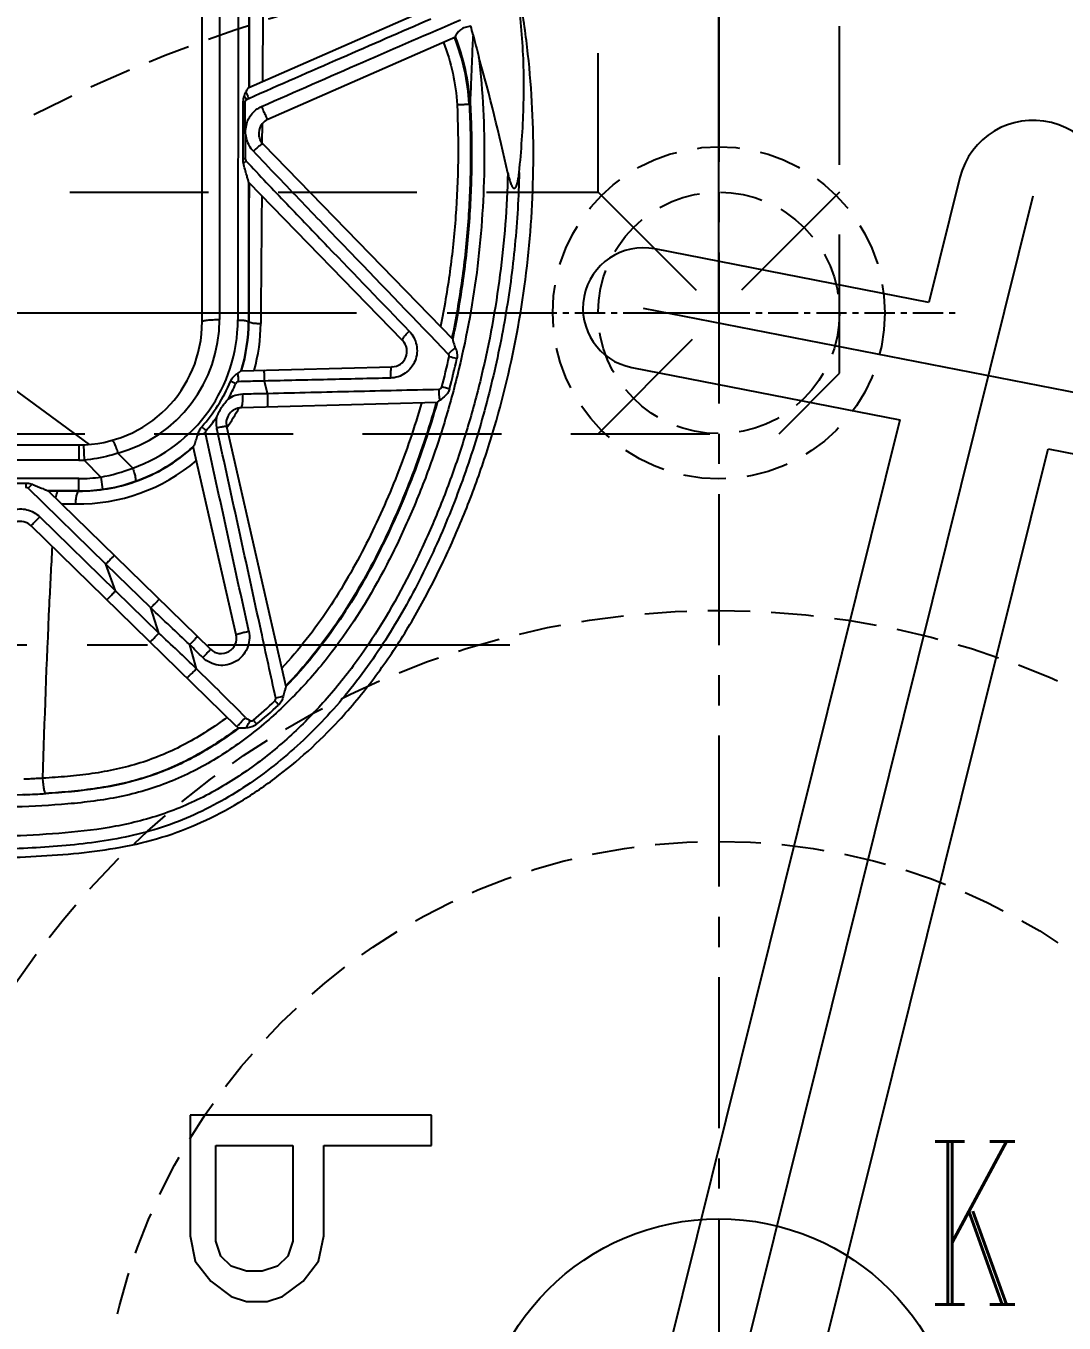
# Model space of a CAD drawing. Header units: millimetres. Extents: x 29875 to 31218, y -21313 to -20364.
# Drawn here: x 30951.6 to 30985.99, y -20612.69 to -20569.74 of the extents above; entities that cross this region are included whole.
import ezdxf

# ---------------------------------------------------------------- set-up
doc = ezdxf.new("R2010")
doc.units = ezdxf.units.MM
doc.header["$LTSCALE"] = 8
doc.linetypes.add('CENTER', pattern=[2, 1.25, -0.25, 0.25, -0.25])
doc.linetypes.add('HIDDEN', pattern=[0.375, 0.25, -0.125])
for name, color, linetype in [('Cav-cor', 30, 'Continuous'), ('CL', 1, 'Continuous'), ('WT', 4, 'Continuous')]:
    doc.layers.add(name, color=color, linetype=linetype)
doc.styles.add('ROMANC', font='RomanC.ttf', dxfattribs={"width": 0.8, "height": 7})

msp = doc.modelspace()

# ---------------------------------------------------------------- linework, layer by layer
at = {"color": 8, "linetype": 'CENTER', "ltscale": 0.1}
msp.add_line((30966.584, -20579.239), (30982.521, -20579.239), dxfattribs=at)
at = {"color": 8, "linetype": 'HIDDEN', "ltscale": 0.7}
for centre, radius in [((30974.553, -20617.239), 50), ((30974.553, -20579.239), 5.5), ((30974.553, -20579.239), 4), ((30974.553, -20617.239), 28.15), ((30974.553, -20617.239), 20.5)]:
    msp.add_circle(centre, radius, dxfattribs=at)
msp.add_circle((30974.553, -20617.239), 8)
at = {"layer": 'Cav-cor', "color": 241}
for p, q in [((30958.016, -20562.722), (30958.016, -20579.461)), ((30958.639, -20563.419), (30958.62, -20579.474)), ((30958.992, -20563.718), (30958.983, -20571.772)), ((30957.439, -20579.529), (30957.439, -20565.281)), ((30958.983, -20571.772), (30965.284, -20569.013)), ((30965.83, -20570.11), (30959.619, -20572.83)), ((30958.794, -20574.135), (30958.801, -20572.275)), ((30966.316, -20572.295), (30966.317, -20572.315)), ((30959.43, -20573.622), (30959.436, -20572.966)), ((30939.738, -20573.39), (30953.695, -20583.595)), ((30959.458, -20573.653), (30965.738, -20580.106)), ((30982.541, -20574.758), (30981.513, -20578.892)), ((30958.979, -20574.906), (30958.974, -20579.529)), ((30958.98, -20574.914), (30958.979, -20574.906)), ((30964.081, -20580.158), (30958.98, -20574.917)), ((30974.553, -20617.239), (30984.967, -20575.361)), ((30981.513, -20578.892), (30972.436, -20577.12)), ((30972.053, -20579.083), (30993.852, -20583.339)), ((30958.986, -20579.529), (30958.974, -20579.529)), ((30965.743, -20580.085), (30965.737, -20580.111)), ((30958.731, -20581.155), (30963.728, -20581.024)), ((30971.669, -20581.046), (30980.546, -20582.779)), ((30959.609, -20581.903), (30959.499, -20581.496)), ((30965.222, -20582.209), (30958.733, -20582.379)), ((30980.546, -20582.779), (30972.014, -20617.086)), ((30957.928, -20583.073), (30957.923, -20583.054)), ((30957.935, -20583.108), (30957.928, -20583.073)), ((30958.249, -20583.003), (30960.214, -20591.609)), ((30928.434, -20583.609), (30953.359, -20583.609)), ((30953.359, -20583.609), (30953.359, -20584.119)), ((30953.508, -20583.606), (30953.526, -20584.116)), ((30957.152, -20583.66), (30957.141, -20583.67)), ((30958.568, -20589.896), (30957.146, -20583.667)), ((30957.147, -20583.665), (30957.152, -20583.66)), ((30977.091, -20617.391), (30985.46, -20583.738)), ((30985.46, -20583.738), (30993.469, -20585.302)), ((30953.359, -20584.119), (30928.434, -20584.119)), ((30953.526, -20584.116), (30954.085, -20584.674)), ((30954.649, -20583.885), (30955.141, -20584.376)), ((30954.085, -20584.674), (30954.142, -20585.078)), ((30953.359, -20584.725), (30928.16, -20584.725)), ((30950.473, -20584.874), (30951.603, -20584.874)), ((30951.602, -20584.874), (30951.602, -20585.019)), ((30951.804, -20584.914), (30951.673, -20585.048)), ((30954.249, -20587.559), (30951.673, -20585.048)), ((30953.359, -20585.139), (30953.359, -20584.725)), ((30957.714, -20590.375), (30952.343, -20585.133)), ((30953.359, -20585.133), (30952.343, -20585.133)), ((30952.346, -20585.136), (30952.687, -20585.137)), ((30952.687, -20585.137), (30953.359, -20585.139)), ((30952.778, -20585.558), (30953.245, -20585.565)), ((30958.593, -20592.943), (30951.773, -20586.287)), ((30952.059, -20585.993), (30954.573, -20588.444)), ((30954.573, -20588.444), (30954.249, -20587.559)), ((30955.735, -20589.009), (30954.249, -20587.559)), ((30954.573, -20588.444), (30956.007, -20589.843)), ((30956.007, -20589.843), (30955.735, -20589.008)), ((30957.252, -20591.022), (30957.028, -20590.226)), ((30958.637, -20592.983), (30958.627, -20592.99)), ((30957.041, -20605.807), (30957.041, -20609.807)), ((30965.04, -20605.807), (30957.041, -20605.807)), ((30965.04, -20606.807), (30965.04, -20605.807)), ((30957.892, -20609.974), (30957.892, -20606.807)), ((30957.892, -20606.807), (30960.445, -20606.807)), ((30960.445, -20606.807), (30960.445, -20609.974)), ((30961.466, -20609.807), (30961.466, -20606.807)), ((30961.466, -20606.807), (30965.04, -20606.807)), ((30957.041, -20609.807), (30957.211, -20610.641)), ((30958.062, -20610.474), (30957.892, -20609.974)), ((30960.445, -20609.974), (30960.275, -20610.474)), ((30961.296, -20610.641), (30961.466, -20609.807)), ((30957.211, -20610.641), (30957.722, -20611.307)), ((30958.402, -20610.807), (30958.062, -20610.474)), ((30958.913, -20610.974), (30958.402, -20610.807)), ((30959.934, -20610.807), (30959.424, -20610.974)), ((30960.275, -20610.474), (30959.934, -20610.807)), ((30960.785, -20611.307), (30961.296, -20610.641)), ((30957.722, -20611.307), (30958.402, -20611.807)), ((30959.424, -20610.974), (30958.913, -20610.974)), ((30960.105, -20611.807), (30960.785, -20611.307)), ((30958.402, -20611.807), (30958.913, -20611.974)), ((30958.913, -20611.974), (30959.594, -20611.974)), ((30959.594, -20611.974), (30960.105, -20611.807))]:
    msp.add_line(p, q, dxfattribs=at)
for centre, radius, start, end in [((28332.046, -20550.696), 2627.484, 359.54484, 359.710818), ((30966.516, -20569.415), 0.375, 238.9539, 241.2883), ((30960.208, -20571.581), 6.398, 14.0505, 16.6843), ((30959.181, -20572.731), 7.115, 3.3444, 21.5049), ((30959.188, -20572.723), 7.14, 3.4306, 21.4727), ((30898.459, -20589.773), 70.749, 12.37633, 15.58057), ((30981.146, -20560.274), 25.23, 207.8354, 208.1712), ((30959.414, -20573.119), 1.064, 113.8579, 118.6142), ((30958.878, -20575.171), 2.897, 90.4986, 91.5176), ((30959.823, -20573.297), 0.51, 113.65, 224.22), ((30984.967, -20575.361), 2.5, 346.0345, 166.0345), ((30958.874, -20577.042), 2.908, 90.223, 91.5723), ((30961.001, -20576.409), 3.05, 133.7553, 135.9417), ((32945.311, -20593.989), 1985.983, 179.462666, 179.584541), ((30972.053, -20579.083), 2, 78.9523, 258.9523), ((30953.359, -20579.529), 4.08, 270, 0), ((30953.426, -20579.461), 4.59, 285.4559, 359.9999), ((30953.419, -20579.468), 5.201, 289.3329, 359.9323), ((30953.365, -20579.522), 5.609, 343.0818, 359.937), ((30953.362, -20579.521), 5.624, 343.1143, 359.9214), ((30953.397, -20579.545), 5.983, 344.5044, 359.5892), ((30963.715, -20580.514), 0.51, 271.5, 44.22), ((30936.406, -20574.178), 29.931, 345.4611, 347.4239), ((30965.518, -20580.673), 0.103, 347.4972, 44.002), ((30961.665, -20598.446), 18.186, 76.6064, 77.444), ((30936.324, -20574.002), 30.315, 345.1747, 347.1292), ((30953.35, -20579.377), 5.462, 318.2586, 337.0069), ((30953.361, -20579.378), 5.638, 331.3518, 337.0057), ((30957.637, -20583.573), 2.192, 65.3657, 70.2526), ((30960.747, -20599.568), 18.467, 74.6669, 75.4758), ((30958.747, -20582.889), 0.51, 91.5, 192.86), ((30953.351, -20579.528), 6.032, 324.4259, 331.7226), ((30953.264, -20579.323), 5.749, 318.4799, 323.9728), ((30958.832, -20582.855), 0.93, 170.6803, 192.3742), ((30959.219, -20590.918), 7.873, 102.2697, 104.1765), ((28681.009, -21086.019), 2331.399, 12.289459, 12.454374), ((30953.365, -20579.523), 5.609, 289.3386, 312.3224), ((30953.372, -20579.528), 5.612, 289.282, 312.2934), ((30953.335, -20579.507), 6.058, 269.1497, 310.2703), ((30953.359, -20579.529), 4.59, 270, 272.0923), ((30953.359, -20579.529), 5.197, 270, 278.0339), ((30953.037, -20578.943), 5.827, 280.3631, 291.1678), ((30953.374, -20579.533), 5.606, 269.8457, 289.2836), ((30953.359, -20579.529), 5.605, 270, 278.0339), ((30953.352, -20579.488), 5.646, 278.0382, 289.3401), ((30951.416, -20586.652), 0.51, 45.7, 168.75), ((30487.14, -21088.093), 684.592, 46.656119, 46.804733), ((30722.994, -20837.112), 339.76, 46.41122, 46.7003), ((30958.07, -20590.01), 0.51, 225.7, 12.86), ((30685.555, -20866.636), 387.018, 45.07078, 45.41015), ((30949.972, -20581.832), 14.238, 310.0569, 313.9068), ((30950.404, -20582.006), 13.998, 309.1498, 313.1151), ((30942.802, -20608.161), 23.426, 42.8657, 43.3167), ((30959.297, -20592.216), 0.592, 225.0942, 242.6803), ((30942.642, -20606.268), 21.338, 38.9247, 39.3817), ((30959.306, -20592.213), 1.02, 225.7, 229.8145), ((30949.887, -20558.123), 37.108, 272.5732, 273.6636)]:
    msp.add_arc(centre, radius, start, end, dxfattribs=at)
for points, knots in [([(30958.998, -20563.958), (30958.998, -20564.61), (30958.997, -20567.213), (30958.996, -20569.816), (30958.995, -20571.767)], [0, 0, 0, 0, 0.250317, 1, 1, 1, 1]), ([(30961.963, -20592.741), (30962.376, -20592.296), (30963.151, -20591.362), (30964.169, -20589.857), (30965.054, -20588.276), (30965.829, -20586.639), (30966.503, -20584.957), (30967.267, -20582.664), (30967.969, -20579.715), (30968.412, -20576.106), (30968.44, -20573.075), (30968.25, -20570.666), (30967.997, -20568.876), (30967.642, -20567.105), (30967.355, -20565.936), (30967.203, -20565.353)], [0, 0, 0, 0, 0.062821, 0.12531, 0.187747, 0.250193, 0.312637, 0.375114, 0.500209, 0.625519, 0.750688, 0.813133, 0.875434, 0.937679, 1, 1, 1, 1]), ([(30967.941, -20574.587), (30968.013, -20573.871), (30968.113, -20572.438), (30968.092, -20570.643), (30967.965, -20569.215), (30967.764, -20567.787), (30967.541, -20566.724), (30967.371, -20566.019)], [0, 0, 0, 0, 0.250289, 0.498654, 0.623052, 0.748093, 1, 1, 1, 1]), ([(30965.017, -20569.512), (30964.024, -20569.938), (30962.012, -20570.814), (30960.002, -20571.696), (30958.984, -20572.146)], [0, 0, 0, 0, 0.492522, 1, 1, 1, 1]), ([(30959.41, -20572.405), (30960.527, -20571.912), (30962.719, -20570.951), (30964.914, -20569.998), (30965.993, -20569.538)], [0, 0, 0, 0, 0.510014, 1, 1, 1, 1]), ([(30965.822, -20570.08), (30965.823, -20570.084), (30965.825, -20570.091), (30965.829, -20570.101), (30965.829, -20570.106), (30965.831, -20570.11), (30965.83, -20570.11)], [0, 0, 0, 0, 0.424789, 0.742597, 0.932919, 1, 1, 1, 1]), ([(30966.336, -20569.744), (30966.273, -20569.753), (30966.179, -20569.771), (30966.065, -20569.82), (30965.992, -20569.867), (30965.93, -20569.922), (30965.88, -20569.978), (30965.843, -20570.029), (30965.821, -20570.068), (30965.824, -20570.085)], [0, 0, 0, 0, 0.296647, 0.437543, 0.571866, 0.698698, 0.816108, 0.919591, 1, 1, 1, 1]), ([(30966.414, -20570.028), (30966.406, -20570.114), (30966.397, -20570.288), (30966.382, -20570.636), (30966.366, -20571.069), (30966.345, -20571.586), (30966.33, -20571.929), (30966.322, -20572.099)], [0, 0, 0, 0, 0.126, 0.251919, 0.503327, 0.753639, 1, 1, 1, 1]), ([(30965.433, -20570.284), (30965.562, -20570.613), (30965.769, -20571.293), (30965.862, -20571.997), (30965.881, -20572.351)], [0, 0, 0, 0, 0.499634, 1, 1, 1, 1]), ([(30966.608, -20570.77), (30966.672, -20571.344), (30966.766, -20572.495), (30966.8, -20574.227), (30966.736, -20575.958), (30966.523, -20578.258), (30966.111, -20580.535), (30965.51, -20582.765), (30964.962, -20584.409), (30964.316, -20586.017), (30963.326, -20588.102), (30962.112, -20590.081), (30960.61, -20591.838), (30959.336, -20593.017), (30957.928, -20594.03), (30956.637, -20594.689), (30955.546, -20595.068), (30954.705, -20595.274), (30953.851, -20595.414), (30952.705, -20595.537), (30951.268, -20595.605), (30949.544, -20595.664), (30947.826, -20595.754), (30946.112, -20595.85), (30944.402, -20595.925), (30942.695, -20595.953), (30940.991, -20595.903), (30939.296, -20595.764), (30937.613, -20595.541), (30935.388, -20595.139), (30932.649, -20594.435), (30930.52, -20593.674), (30929.473, -20593.25)], [0, 0, 0, 0, 0.031464, 0.062928, 0.094391, 0.125854, 0.188756, 0.220222, 0.251687, 0.283153, 0.314617, 0.377481, 0.408939, 0.440392, 0.471837, 0.50326, 0.518978, 0.534693, 0.550404, 0.56611, 0.597496, 0.628835, 0.660105, 0.691294, 0.722397, 0.753415, 0.78436, 0.815246, 0.846086, 0.876891, 0.938435, 1, 1, 1, 1]), ([(30958.891, -20571.925), (30958.902, -20571.905), (30958.917, -20571.877), (30958.938, -20571.841), (30958.951, -20571.818), (30958.963, -20571.8), (30958.972, -20571.785), (30958.979, -20571.778), (30958.982, -20571.773), (30958.983, -20571.772)], [0, 0, 0, 0, 0.374493, 0.542862, 0.694028, 0.821245, 0.917427, 0.977878, 1, 1, 1, 1]), ([(30958.801, -20572.275), (30958.802, -20572.256), (30958.804, -20572.182), (30958.817, -20572.107), (30958.835, -20572.055)], [0, 0, 0, 0, 0.255505, 1, 1, 1, 1]), ([(30958.835, -20572.055), (30958.839, -20572.043), (30958.856, -20571.999), (30958.876, -20571.956), (30958.891, -20571.925)], [0, 0, 0, 0, 0.260066, 1, 1, 1, 1]), ([(30958.905, -20572.185), (30958.889, -20572.194), (30958.862, -20572.22), (30958.853, -20572.257), (30958.853, -20572.274)], [0, 0, 0, 0, 0.501134, 1, 1, 1, 1]), ([(30958.891, -20571.925), (30958.898, -20571.941), (30958.928, -20572.015), (30958.959, -20572.088), (30958.984, -20572.146)], [0, 0, 0, 0, 0.210614, 1, 1, 1, 1]), ([(30966.322, -20572.099), (30966.321, -20572.134), (30966.318, -20572.2), (30966.315, -20572.265), (30966.316, -20572.295)], [0, 0, 0, 0, 0.540563, 1, 1, 1, 1]), ([(30959.136, -20573.884), (30959.037, -20573.779), (30958.886, -20573.518), (30958.863, -20573.143), (30958.946, -20572.862), (30959.059, -20572.67), (30959.215, -20572.511), (30959.342, -20572.434), (30959.41, -20572.405)], [0, 0, 0, 0, 0.247912, 0.496121, 0.621574, 0.747477, 0.873713, 1, 1, 1, 1]), ([(30959.619, -20572.83), (30959.618, -20572.83), (30959.614, -20572.828), (30959.61, -20572.822), (30959.603, -20572.812), (30959.59, -20572.791), (30959.571, -20572.755), (30959.544, -20572.701), (30959.513, -20572.636), (30959.48, -20572.563), (30959.445, -20572.485), (30959.421, -20572.432), (30959.41, -20572.405)], [0, 0, 0, 0, 0.006931, 0.022693, 0.047908, 0.0825, 0.178486, 0.306029, 0.459458, 0.631793, 0.815231, 1, 1, 1, 1]), ([(30965.881, -20572.351), (30965.913, -20572.965), (30965.936, -20574.196), (30965.855, -20576.041), (30965.663, -20577.877), (30965.457, -20579.09), (30965.335, -20579.693)], [0, 0, 0, 0, 0.25007, 0.500115, 0.750102, 1, 1, 1, 1]), ([(30966.284, -20572.316), (30966.322, -20572.965), (30966.352, -20574.267), (30966.27, -20576.218), (30966.065, -20578.16), (30965.843, -20579.443), (30965.711, -20580.079)], [0, 0, 0, 0, 0.250076, 0.500124, 0.750111, 1, 1, 1, 1]), ([(30966.317, -20572.315), (30966.355, -20572.965), (30966.385, -20574.267), (30966.303, -20576.22), (30966.097, -20578.163), (30965.875, -20579.447), (30965.743, -20580.085)], [0, 0, 0, 0, 0.249997, 0.49999, 0.749988, 1, 1, 1, 1]), ([(30965.88, -20572.342), (30965.933, -20572.342), (30966.009, -20572.34), (30966.105, -20572.334), (30966.164, -20572.329), (30966.212, -20572.325), (30966.245, -20572.322), (30966.264, -20572.319), (30966.274, -20572.318), (30966.28, -20572.317), (30966.283, -20572.317), (30966.284, -20572.316)], [0, 0, 0, 0, 0.392174, 0.563394, 0.711328, 0.831836, 0.921659, 0.954164, 0.978118, 0.993404, 1, 1, 1, 1]), ([(30966.284, -20572.316), (30966.289, -20572.313), (30966.296, -20572.31), (30966.304, -20572.305), (30966.307, -20572.304), (30966.31, -20572.302), (30966.312, -20572.302), (30966.314, -20572.299), (30966.314, -20572.296), (30966.316, -20572.295)], [0, 0, 0, 0, 0.46484, 0.581168, 0.697805, 0.756812, 0.810184, 0.891564, 1, 1, 1, 1]), ([(30959.348, -20573.703), (30959.313, -20573.728), (30959.241, -20573.786), (30959.172, -20573.849), (30959.136, -20573.884)], [0, 0, 0, 0, 0.457556, 1, 1, 1, 1]), ([(30965.592, -20580.601), (30964.516, -20579.487), (30962.9, -20577.813), (30960.748, -20575.574), (30959.672, -20574.449), (30959.136, -20573.884)], [0, 0, 0, 0, 0.498964, 0.749125, 1, 1, 1, 1]), ([(30959.458, -20573.653), (30959.454, -20573.65), (30959.44, -20573.649), (30959.403, -20573.665), (30959.371, -20573.686), (30959.348, -20573.703)], [0, 0, 0, 0, 0.107958, 0.305413, 1, 1, 1, 1]), ([(30958.953, -20574.803), (30958.942, -20574.763), (30958.909, -20574.658), (30958.857, -20574.487), (30958.823, -20574.355), (30958.809, -20574.288)], [0, 0, 0, 0, 0.234586, 0.612788, 1, 1, 1, 1]), ([(30958.891, -20574.206), (30959.339, -20574.681), (30960.239, -20575.625), (30962.041, -20577.504), (30963.395, -20578.907), (30964.297, -20579.842)], [0, 0, 0, 0, 0.25089, 0.501058, 1, 1, 1, 1]), ([(30967.563, -20574.609), (30967.537, -20575.737), (30967.363, -20577.991), (30966.853, -20580.77), (30966.271, -20582.951), (30965.746, -20584.56), (30965.131, -20586.138), (30964.194, -20588.191), (30963.061, -20590.153), (30961.674, -20591.936), (30960.5, -20593.159), (30959.197, -20594.244), (30957.769, -20595.159), (30956.48, -20595.742), (30955.4, -20596.069), (30954.299, -20596.308), (30952.9, -20596.478), (30951.495, -20596.552), (30950.373, -20596.596), (30949.252, -20596.643), (30947.855, -20596.721), (30946.182, -20596.818), (30944.513, -20596.896), (30942.847, -20596.929), (30940.632, -20596.88), (30937.879, -20596.611), (30934.626, -20595.98), (30931.449, -20595.045), (30929.398, -20594.227), (30928.391, -20593.775)], [0, 0, 0, 0, 0.062999, 0.125991, 0.157498, 0.189003, 0.220508, 0.252013, 0.314971, 0.346471, 0.377967, 0.409458, 0.440938, 0.472396, 0.488131, 0.503861, 0.535294, 0.566697, 0.58238, 0.598047, 0.629325, 0.660518, 0.691624, 0.722643, 0.753587, 0.815288, 0.876848, 0.938381, 1, 1, 1, 1]), ([(30958.971, -20574.867), (30958.97, -20574.862), (30958.965, -20574.841), (30958.958, -20574.819), (30958.953, -20574.803)], [0, 0, 0, 0, 0.22594, 1, 1, 1, 1]), ([(30967.941, -20574.587), (30967.923, -20575.392), (30967.827, -20577), (30967.505, -20579.395), (30967.009, -20581.76), (30966.336, -20584.081), (30965.484, -20586.342), (30964.454, -20588.529), (30963.218, -20590.607), (30962.225, -20591.881), (30961.685, -20592.477)], [0, 0, 0, 0, 0.12502, 0.250045, 0.375054, 0.500062, 0.625065, 0.750065, 0.875048, 1, 1, 1, 1]), ([(30967.563, -20574.609), (30967.574, -20574.657), (30967.59, -20574.728), (30967.616, -20574.823), (30967.637, -20574.894), (30967.658, -20574.951), (30967.676, -20574.996), (30967.692, -20575.029), (30967.71, -20575.06), (30967.732, -20575.087), (30967.755, -20575.105), (30967.776, -20575.108), (30967.796, -20575.103), (30967.817, -20575.086), (30967.841, -20575.05), (30967.872, -20574.977), (30967.901, -20574.865), (30967.925, -20574.728), (30967.936, -20574.634), (30967.941, -20574.587)], [0, 0, 0, 0, 0.131002, 0.196489, 0.261923, 0.327207, 0.359732, 0.392079, 0.424081, 0.455287, 0.484707, 0.498135, 0.511416, 0.538632, 0.567169, 0.626427, 0.749012, 0.873931, 1, 1, 1, 1]), ([(30958.979, -20574.906), (30958.979, -20574.904), (30958.978, -20574.891), (30958.974, -20574.878), (30958.971, -20574.867)], [0, 0, 0, 0, 0.171053, 1, 1, 1, 1]), ([(30958.992, -20574.929), (30958.991, -20575.313), (30958.989, -20576.846), (30958.987, -20578.379), (30958.986, -20579.529)], [0, 0, 0, 0, 0.250342, 1, 1, 1, 1]), ([(30957.439, -20579.529), (30957.439, -20579.522), (30957.456, -20579.509), (30957.49, -20579.498), (30957.545, -20579.486), (30957.65, -20579.472), (30957.81, -20579.461), (30957.945, -20579.46), (30958.016, -20579.461)], [0, 0, 0, 0, 0.031308, 0.093531, 0.189292, 0.315152, 0.635705, 1, 1, 1, 1]), ([(30958.62, -20579.474), (30958.666, -20579.475), (30958.75, -20579.479), (30958.859, -20579.489), (30958.93, -20579.503), (30958.964, -20579.516), (30958.974, -20579.525), (30958.974, -20579.529)], [0, 0, 0, 0, 0.379625, 0.69484, 0.906342, 0.966852, 1, 1, 1, 1]), ([(30958.986, -20579.529), (30958.986, -20579.533), (30958.997, -20579.544), (30959.035, -20579.558), (30959.115, -20579.573), (30959.236, -20579.585), (30959.329, -20579.588), (30959.38, -20579.588)], [0, 0, 0, 0, 0.034263, 0.096209, 0.311376, 0.627008, 1, 1, 1, 1]), ([(30964.297, -20579.842), (30964.357, -20579.905), (30964.461, -20580.048), (30964.55, -20580.299), (30964.566, -20580.566), (30964.505, -20580.827), (30964.371, -20581.061), (30964.176, -20581.245), (30963.937, -20581.365), (30963.76, -20581.395), (30963.673, -20581.397)], [0, 0, 0, 0, 0.123713, 0.248177, 0.373359, 0.499005, 0.624769, 0.750307, 0.875422, 1, 1, 1, 1]), ([(30964.081, -20580.158), (30964.077, -20580.155), (30964.074, -20580.14), (30964.082, -20580.115), (30964.098, -20580.082), (30964.135, -20580.024), (30964.201, -20579.942), (30964.262, -20579.876), (30964.297, -20579.842)], [0, 0, 0, 0, 0.040197, 0.1038, 0.196426, 0.317019, 0.628604, 1, 1, 1, 1]), ([(30965.828, -20580.399), (30965.788, -20580.427), (30965.707, -20580.492), (30965.631, -20580.562), (30965.592, -20580.601)], [0, 0, 0, 0, 0.468448, 1, 1, 1, 1]), ([(30965.737, -20580.111), (30965.737, -20580.115), (30965.739, -20580.127), (30965.741, -20580.138), (30965.742, -20580.145)], [0, 0, 0, 0, 0.374874, 1, 1, 1, 1]), ([(30965.742, -20580.145), (30965.743, -20580.15), (30965.748, -20580.171), (30965.754, -20580.193), (30965.759, -20580.209)], [0, 0, 0, 0, 0.21813, 1, 1, 1, 1]), ([(30965.759, -20580.209), (30965.764, -20580.224), (30965.783, -20580.288), (30965.807, -20580.352), (30965.828, -20580.399)], [0, 0, 0, 0, 0.227954, 1, 1, 1, 1]), ([(30965.828, -20580.399), (30965.851, -20580.454), (30965.891, -20580.569), (30965.892, -20580.695), (30965.878, -20580.755)], [0, 0, 0, 0, 0.488657, 1, 1, 1, 1]), ([(30958.378, -20581.51), (30958.402, -20581.452), (30958.469, -20581.351), (30958.559, -20581.273), (30958.605, -20581.241)], [0, 0, 0, 0, 0.528698, 1, 1, 1, 1]), ([(30958.605, -20581.241), (30958.621, -20581.23), (30958.644, -20581.215), (30958.673, -20581.194), (30958.692, -20581.181), (30958.707, -20581.17), (30958.719, -20581.162), (30958.727, -20581.158), (30958.73, -20581.155), (30958.731, -20581.155)], [0, 0, 0, 0, 0.379991, 0.548423, 0.697836, 0.822645, 0.917323, 0.977641, 1, 1, 1, 1]), ([(30958.605, -20581.241), (30958.615, -20581.282), (30958.63, -20581.374), (30958.637, -20581.467), (30958.639, -20581.519)], [0, 0, 0, 0, 0.444152, 1, 1, 1, 1]), ([(30959.479, -20581.135), (30959.48, -20581.135), (30959.48, -20581.138), (30959.482, -20581.143), (30959.483, -20581.152), (30959.484, -20581.163), (30959.485, -20581.178), (30959.487, -20581.203), (30959.489, -20581.242), (30959.492, -20581.295), (30959.495, -20581.357), (30959.497, -20581.425), (30959.499, -20581.472), (30959.499, -20581.496)], [0, 0, 0, 0, 0.005454, 0.019776, 0.043102, 0.07527, 0.116079, 0.165302, 0.28724, 0.436985, 0.610135, 0.800342, 1, 1, 1, 1]), ([(30963.728, -20581.024), (30963.724, -20581.024), (30963.713, -20581.033), (30963.698, -20581.07), (30963.683, -20581.145), (30963.674, -20581.26), (30963.672, -20581.349), (30963.673, -20581.397)], [0, 0, 0, 0, 0.036142, 0.097764, 0.310245, 0.624211, 1, 1, 1, 1]), ([(30958.639, -20581.519), (30958.621, -20581.519), (30958.583, -20581.532), (30958.558, -20581.563), (30958.551, -20581.581)], [0, 0, 0, 0, 0.49976, 1, 1, 1, 1]), ([(30959.499, -20581.496), (30959.427, -20581.497), (30959.141, -20581.502), (30958.854, -20581.511), (30958.639, -20581.519)], [0, 0, 0, 0, 0.251458, 1, 1, 1, 1]), ([(30963.673, -20581.397), (30962.98, -20581.414), (30961.589, -20581.447), (30960.197, -20581.481), (30959.499, -20581.496)], [0, 0, 0, 0, 0.498227, 1, 1, 1, 1]), ([(30965.284, -20581.768), (30965.305, -20581.767), (30965.348, -20581.752), (30965.373, -20581.713), (30965.379, -20581.692)], [0, 0, 0, 0, 0.497331, 1, 1, 1, 1]), ([(30957.914, -20582.704), (30957.962, -20582.59), (30958.075, -20582.37), (30958.226, -20582.173), (30958.309, -20582.081)], [0, 0, 0, 0, 0.500316, 1, 1, 1, 1]), ([(30958.309, -20582.081), (30958.378, -20582.034), (30958.53, -20581.957), (30958.699, -20581.926), (30958.783, -20581.923)], [0, 0, 0, 0, 0.498805, 1, 1, 1, 1]), ([(30958.758, -20582.343), (30958.765, -20582.32), (30958.775, -20582.263), (30958.787, -20582.123), (30958.787, -20582.006), (30958.783, -20581.923)], [0, 0, 0, 0, 0.171203, 0.410403, 1, 1, 1, 1]), ([(30958.783, -20581.923), (30958.852, -20581.921), (30959.127, -20581.912), (30959.402, -20581.905), (30959.609, -20581.903)], [0, 0, 0, 0, 0.248776, 1, 1, 1, 1]), ([(30959.609, -20581.903), (30960.559, -20581.881), (30962.451, -20581.834), (30964.342, -20581.789), (30965.284, -20581.768)], [0, 0, 0, 0, 0.502458, 1, 1, 1, 1]), ([(30959.614, -20582.356), (30959.615, -20582.356), (30959.614, -20582.351), (30959.616, -20582.346), (30959.615, -20582.334), (30959.616, -20582.319), (30959.616, -20582.3), (30959.616, -20582.266), (30959.615, -20582.216), (30959.614, -20582.148), (30959.613, -20582.07), (30959.611, -20581.988), (30959.609, -20581.931), (30959.609, -20581.903)], [0, 0, 0, 0, 0.00522, 0.020169, 0.044744, 0.078744, 0.12189, 0.173621, 0.3003, 0.453402, 0.626318, 0.811642, 1, 1, 1, 1]), ([(30965.324, -20582.125), (30965.309, -20582.074), (30965.291, -20581.954), (30965.284, -20581.834), (30965.284, -20581.768)], [0, 0, 0, 0, 0.444645, 1, 1, 1, 1]), ([(30965.63, -20581.759), (30965.619, -20581.801), (30965.584, -20581.881), (30965.482, -20582.008), (30965.387, -20582.082), (30965.324, -20582.125)], [0, 0, 0, 0, 0.266011, 0.52857, 1, 1, 1, 1]), ([(30958.733, -20582.379), (30958.738, -20582.379), (30958.75, -20582.366), (30958.755, -20582.352), (30958.758, -20582.343)], [0, 0, 0, 0, 0.349908, 1, 1, 1, 1]), ([(30964.71, -20582.223), (30964.474, -20583.024), (30964.068, -20584.212), (30963.422, -20585.753), (30962.707, -20587.26), (30961.671, -20589.073), (30960.644, -20590.396), (30960.076, -20591.006)], [0, 0, 0, 0, 0.250422, 0.375547, 0.500601, 0.750418, 1, 1, 1, 1]), ([(30965.191, -20582.21), (30964.947, -20583.071), (30964.522, -20584.346), (30963.837, -20585.998), (30963.073, -20587.613), (30962.176, -20589.164), (30961.113, -20590.599), (30960.52, -20591.269), (30960.21, -20591.589)], [0, 0, 0, 0, 0.250356, 0.37545, 0.500474, 0.750229, 0.875123, 1, 1, 1, 1]), ([(30965.223, -20582.207), (30964.978, -20583.069), (30964.552, -20584.347), (30963.864, -20586.002), (30963.096, -20587.622), (30962.194, -20589.178), (30961.123, -20590.617), (30960.527, -20591.288), (30960.214, -20591.609)], [0, 0, 0, 0, 0.24999, 0.375014, 0.500038, 0.749951, 0.87498, 1, 1, 1, 1]), ([(30965.324, -20582.125), (30965.311, -20582.134), (30965.288, -20582.15), (30965.257, -20582.174), (30965.237, -20582.192), (30965.225, -20582.202), (30965.223, -20582.207)], [0, 0, 0, 0, 0.357784, 0.659424, 0.882623, 1, 1, 1, 1]), ([(30957.176, -20583.618), (30957.199, -20583.57), (30957.239, -20583.459), (30957.274, -20583.346), (30957.29, -20583.285)], [0, 0, 0, 0, 0.457845, 1, 1, 1, 1]), ([(30957.29, -20583.285), (30957.303, -20583.235), (30957.336, -20583.138), (30957.391, -20583.051), (30957.425, -20583.013)], [0, 0, 0, 0, 0.501105, 1, 1, 1, 1]), ([(30957.425, -20583.013), (30957.437, -20583.022), (30957.487, -20583.061), (30957.534, -20583.102), (30957.569, -20583.134)], [0, 0, 0, 0, 0.241327, 1, 1, 1, 1]), ([(30957.569, -20583.134), (30957.558, -20583.146), (30957.542, -20583.175), (30957.542, -20583.209), (30957.545, -20583.225)], [0, 0, 0, 0, 0.497743, 1, 1, 1, 1]), ([(30958.206, -20583.002), (30958.167, -20583.007), (30958.072, -20583.023), (30957.979, -20583.042), (30957.923, -20583.054)], [0, 0, 0, 0, 0.411133, 1, 1, 1, 1]), ([(30959.875, -20591.992), (30959.714, -20591.252), (30959.07, -20588.29), (30958.423, -20585.329), (30957.935, -20583.108)], [0, 0, 0, 0, 0.249949, 1, 1, 1, 1]), ([(30958.249, -20583.003), (30958.249, -20583.001), (30958.244, -20583), (30958.236, -20583), (30958.222, -20583), (30958.212, -20583.001), (30958.206, -20583.002)], [0, 0, 0, 0, 0.085125, 0.276772, 0.582218, 1, 1, 1, 1]), ([(30954.446, -20583.461), (30954.452, -20583.46), (30954.468, -20583.466), (30954.5, -20583.504), (30954.545, -20583.588), (30954.598, -20583.722), (30954.633, -20583.827), (30954.649, -20583.885)], [0, 0, 0, 0, 0.03671, 0.098555, 0.310924, 0.624499, 1, 1, 1, 1]), ([(30957.152, -20583.66), (30957.156, -20583.656), (30957.165, -20583.641), (30957.172, -20583.627), (30957.176, -20583.618)], [0, 0, 0, 0, 0.386486, 1, 1, 1, 1]), ([(30954.649, -20583.885), (30954.559, -20583.914), (30954.192, -20584.023), (30953.813, -20584.09), (30953.526, -20584.116)], [0, 0, 0, 0, 0.248574, 1, 1, 1, 1]), ([(30955.141, -20584.376), (30955.16, -20584.428), (30955.192, -20584.526), (30955.225, -20584.658), (30955.238, -20584.75), (30955.236, -20584.797), (30955.227, -20584.813), (30955.222, -20584.815)], [0, 0, 0, 0, 0.362734, 0.67874, 0.89844, 0.962893, 1, 1, 1, 1]), ([(30951.603, -20584.874), (30951.62, -20584.874), (30951.688, -20584.877), (30951.756, -20584.895), (30951.804, -20584.914)], [0, 0, 0, 0, 0.251669, 1, 1, 1, 1]), ([(30951.804, -20584.914), (30951.858, -20584.936), (30951.939, -20584.969), (30952.045, -20585.012), (30952.122, -20585.043), (30952.184, -20585.068), (30952.231, -20585.087), (30952.263, -20585.101), (30952.292, -20585.113), (30952.314, -20585.121), (30952.328, -20585.127), (30952.335, -20585.13), (30952.34, -20585.132), (30952.342, -20585.133), (30952.343, -20585.133)], [0, 0, 0, 0, 0.301605, 0.448872, 0.592193, 0.728999, 0.793511, 0.854185, 0.909069, 0.954768, 0.972981, 0.98714, 0.996421, 1, 1, 1, 1]), ([(30952.687, -20585.137), (30952.675, -20585.138), (30952.655, -20585.15), (30952.637, -20585.174), (30952.616, -20585.213), (30952.596, -20585.277), (30952.585, -20585.333), (30952.58, -20585.365)], [0, 0, 0, 0, 0.138627, 0.233308, 0.348515, 0.639847, 1, 1, 1, 1]), ([(30953.359, -20585.139), (30953.34, -20585.14), (30953.313, -20585.17), (30953.292, -20585.216), (30953.268, -20585.293), (30953.249, -20585.411), (30953.245, -20585.511), (30953.245, -20585.565)], [0, 0, 0, 0, 0.121767, 0.219415, 0.342011, 0.648311, 1, 1, 1, 1]), ([(30950.518, -20586.468), (30950.534, -20586.387), (30950.588, -20586.23), (30950.728, -20586.025), (30950.918, -20585.865), (30951.143, -20585.761), (30951.389, -20585.72), (30951.636, -20585.746), (30951.867, -20585.836), (30952, -20585.935), (30952.059, -20585.993)], [0, 0, 0, 0, 0.124917, 0.249886, 0.374914, 0.499986, 0.625055, 0.750082, 0.875062, 1, 1, 1, 1]), ([(30951.773, -20586.287), (30951.772, -20586.287), (30951.775, -20586.285), (30951.776, -20586.283), (30951.78, -20586.28), (30951.786, -20586.273), (30951.795, -20586.263), (30951.807, -20586.251), (30951.828, -20586.23), (30951.859, -20586.198), (30951.902, -20586.154), (30951.951, -20586.103), (30952.004, -20586.049), (30952.04, -20586.012), (30952.059, -20585.993)], [0, 0, 0, 0, 0.004862, 0.010899, 0.019311, 0.043167, 0.076247, 0.118307, 0.168861, 0.293268, 0.444823, 0.617779, 0.80564, 1, 1, 1, 1]), ([(30952.163, -20594.648), (30952.221, -20592.73), (30952.314, -20590.173), (30952.446, -20587.618), (30952.482, -20586.979)], [0, 0, 0, 0, 0.750049, 1, 1, 1, 1]), ([(30954.531, -20587.269), (30954.531, -20587.269), (30954.529, -20587.27), (30954.528, -20587.272), (30954.524, -20587.276), (30954.518, -20587.282), (30954.509, -20587.292), (30954.497, -20587.304), (30954.477, -20587.325), (30954.446, -20587.357), (30954.404, -20587.4), (30954.356, -20587.45), (30954.303, -20587.503), (30954.267, -20587.541), (30954.249, -20587.559)], [0, 0, 0, 0, 0.004847, 0.010864, 0.019248, 0.043026, 0.076003, 0.11794, 0.168359, 0.292503, 0.443873, 0.616823, 0.804962, 1, 1, 1, 1]), ([(30954.284, -20588.738), (30954.285, -20588.738), (30954.286, -20588.736), (30954.288, -20588.735), (30954.292, -20588.731), (30954.298, -20588.725), (30954.308, -20588.715), (30954.32, -20588.703), (30954.341, -20588.682), (30954.372, -20588.65), (30954.415, -20588.606), (30954.465, -20588.555), (30954.518, -20588.501), (30954.554, -20588.464), (30954.573, -20588.444)], [0, 0, 0, 0, 0.004877, 0.010921, 0.019341, 0.043219, 0.076325, 0.118416, 0.169003, 0.293474, 0.445072, 0.618026, 0.805814, 1, 1, 1, 1]), ([(30956.015, -20588.717), (30956.016, -20588.717), (30956.012, -20588.72), (30956.01, -20588.724), (30956.003, -20588.731), (30955.994, -20588.741), (30955.982, -20588.753), (30955.962, -20588.774), (30955.932, -20588.806), (30955.89, -20588.849), (30955.842, -20588.899), (30955.789, -20588.953), (30955.753, -20588.99), (30955.735, -20589.008)], [0, 0, 0, 0, 0.004882, 0.019287, 0.04306, 0.076025, 0.117944, 0.168343, 0.292443, 0.443777, 0.616714, 0.804879, 1, 1, 1, 1]), ([(30955.716, -20590.135), (30955.717, -20590.136), (30955.719, -20590.132), (30955.723, -20590.13), (30955.73, -20590.122), (30955.74, -20590.113), (30955.752, -20590.101), (30955.774, -20590.08), (30955.805, -20590.048), (30955.849, -20590.004), (30955.898, -20589.954), (30955.952, -20589.899), (30955.988, -20589.862), (30956.007, -20589.843)], [0, 0, 0, 0, 0.004929, 0.019416, 0.043313, 0.076438, 0.118548, 0.169154, 0.293656, 0.445268, 0.618207, 0.805934, 1, 1, 1, 1]), ([(30958.983, -20589.779), (30959.004, -20589.875), (30959.015, -20590.073), (30958.941, -20590.36), (30958.782, -20590.611), (30958.553, -20590.801), (30958.275, -20590.908), (30957.978, -20590.921), (30957.693, -20590.836), (30957.531, -20590.721), (30957.462, -20590.653)], [0, 0, 0, 0, 0.125075, 0.250064, 0.375085, 0.500136, 0.625168, 0.750137, 0.875061, 1, 1, 1, 1]), ([(30958.568, -20589.896), (30958.567, -20589.895), (30958.57, -20589.893), (30958.576, -20589.89), (30958.586, -20589.885), (30958.606, -20589.878), (30958.641, -20589.866), (30958.692, -20589.851), (30958.755, -20589.834), (30958.853, -20589.809), (30958.93, -20589.791), (30958.983, -20589.779)], [0, 0, 0, 0, 0.007056, 0.022484, 0.047049, 0.080736, 0.174389, 0.299519, 0.451234, 0.623454, 1, 1, 1, 1]), ([(30957.275, -20589.947), (30957.276, -20589.947), (30957.275, -20589.95), (30957.272, -20589.955), (30957.267, -20589.962), (30957.256, -20589.977), (30957.237, -20590), (30957.207, -20590.034), (30957.17, -20590.076), (30957.11, -20590.14), (30957.061, -20590.191), (30957.028, -20590.226)], [0, 0, 0, 0, 0.00647, 0.021191, 0.044809, 0.077314, 0.168105, 0.290382, 0.440166, 0.612468, 1, 1, 1, 1]), ([(30957.714, -20590.375), (30957.715, -20590.375), (30957.713, -20590.379), (30957.711, -20590.383), (30957.705, -20590.39), (30957.694, -20590.404), (30957.673, -20590.428), (30957.643, -20590.461), (30957.605, -20590.503), (30957.561, -20590.549), (30957.513, -20590.6), (30957.479, -20590.635), (30957.462, -20590.653)], [0, 0, 0, 0, 0.005773, 0.020245, 0.043764, 0.076253, 0.167176, 0.289705, 0.439786, 0.612352, 0.801624, 1, 1, 1, 1]), ([(30956.935, -20591.325), (30956.936, -20591.325), (30956.939, -20591.323), (30956.944, -20591.32), (30956.953, -20591.313), (30956.964, -20591.304), (30956.978, -20591.291), (30957.002, -20591.27), (30957.037, -20591.236), (30957.084, -20591.19), (30957.137, -20591.138), (30957.194, -20591.081), (30957.232, -20591.041), (30957.251, -20591.022)], [0, 0, 0, 0, 0.006014, 0.021092, 0.045554, 0.079283, 0.12204, 0.173306, 0.298989, 0.451269, 0.623887, 0.809796, 1, 1, 1, 1]), ([(30959.846, -20592.09), (30959.858, -20592.078), (30959.878, -20592.046), (30959.879, -20592.009), (30959.875, -20591.992)], [0, 0, 0, 0, 0.500265, 1, 1, 1, 1]), ([(30960.125, -20591.941), (30960.106, -20591.944), (30960.022, -20591.96), (30959.939, -20591.978), (30959.875, -20591.992)], [0, 0, 0, 0, 0.225582, 1, 1, 1, 1]), ([(30960.125, -20591.941), (30960.113, -20591.993), (30960.077, -20592.097), (30960.012, -20592.187), (30959.972, -20592.224)], [0, 0, 0, 0, 0.49224, 1, 1, 1, 1]), ([(30960.184, -20591.712), (30960.179, -20591.729), (30960.159, -20591.805), (30960.139, -20591.882), (30960.125, -20591.941)], [0, 0, 0, 0, 0.227817, 1, 1, 1, 1]), ([(30960.205, -20591.639), (30960.203, -20591.644), (30960.196, -20591.668), (30960.189, -20591.693), (30960.184, -20591.712)], [0, 0, 0, 0, 0.213488, 1, 1, 1, 1]), ([(30960.214, -20591.61), (30960.214, -20591.61), (30960.213, -20591.613), (30960.211, -20591.619), (30960.208, -20591.628), (30960.206, -20591.635), (30960.205, -20591.639)], [0, 0, 0, 0, 0.084963, 0.294631, 0.607019, 1, 1, 1, 1]), ([(30961.685, -20592.477), (30961.177, -20593.037), (30960.084, -20594.088), (30958.223, -20595.398), (30956.495, -20596.193), (30955.034, -20596.585), (30953.545, -20596.842), (30952.039, -20596.954), (30950.534, -20597.019), (30949.406, -20597.069), (30948.282, -20597.133), (30946.786, -20597.224), (30944.922, -20597.332), (30943.058, -20597.384), (30941.57, -20597.364), (30940.088, -20597.294), (30938.244, -20597.118), (30936.051, -20596.768), (30933.886, -20596.283), (30931.046, -20595.457), (30928.978, -20594.638), (30927.635, -20594.018)], [0, 0, 0, 0, 0.063239, 0.12645, 0.189602, 0.221203, 0.252795, 0.315907, 0.347423, 0.378897, 0.41032, 0.441689, 0.504254, 0.566592, 0.597688, 0.628743, 0.690738, 0.752623, 0.814447, 0.876262, 1, 1, 1, 1]), ([(30940.683, -20597.57), (30941.149, -20597.597), (30942.084, -20597.631), (30943.485, -20597.628), (30944.886, -20597.585), (30946.288, -20597.515), (30947.693, -20597.433), (30948.868, -20597.367), (30949.811, -20597.322), (30950.758, -20597.285), (30951.94, -20597.24), (30953.35, -20597.142), (30954.743, -20596.956), (30956.108, -20596.635), (30957.422, -20596.133), (30958.675, -20595.472), (30960.252, -20594.409), (30961.315, -20593.44), (30961.963, -20592.741)], [0, 0, 0, 0, 0.062139, 0.124151, 0.186176, 0.24832, 0.310655, 0.373236, 0.404637, 0.436113, 0.499096, 0.561771, 0.623897, 0.685638, 0.74763, 0.810229, 0.873379, 1, 1, 1, 1]), ([(30958.271, -20592.628), (30957.834, -20592.954), (30957.143, -20593.4), (30956.159, -20593.873), (30955.39, -20594.156), (30954.597, -20594.364), (30953.791, -20594.503), (30952.978, -20594.594), (30952.435, -20594.632), (30952.163, -20594.648)], [0, 0, 0, 0, 0.249997, 0.375087, 0.500163, 0.625215, 0.750215, 0.875158, 1, 1, 1, 1]), ([(30958.613, -20592.917), (30958.617, -20592.913), (30958.637, -20592.89), (30958.658, -20592.868), (30958.675, -20592.85)], [0, 0, 0, 0, 0.194113, 1, 1, 1, 1]), ([(30958.675, -20592.85), (30958.689, -20592.834), (30958.757, -20592.762), (30958.825, -20592.691), (30958.879, -20592.636)], [0, 0, 0, 0, 0.215358, 1, 1, 1, 1]), ([(30958.906, -20592.982), (30958.914, -20592.964), (30958.954, -20592.884), (30958.994, -20592.804), (30959.026, -20592.742)], [0, 0, 0, 0, 0.223402, 1, 1, 1, 1]), ([(30959.026, -20592.742), (30959.043, -20592.751), (30959.083, -20592.759), (30959.12, -20592.742), (30959.135, -20592.73)], [0, 0, 0, 0, 0.499805, 1, 1, 1, 1]), ([(30958.627, -20592.99), (30958.172, -20593.334), (30957.453, -20593.805), (30956.428, -20594.307), (30955.627, -20594.611), (30954.8, -20594.837), (30953.959, -20594.99), (30953.11, -20595.092), (30952.542, -20595.137), (30952.258, -20595.155)], [0, 0, 0, 0, 0.249988, 0.375083, 0.500178, 0.625248, 0.75025, 0.875184, 1, 1, 1, 1]), ([(30958.648, -20592.992), (30958.192, -20593.337), (30957.232, -20593.967), (30955.127, -20594.891), (30953.397, -20595.09), (30952.259, -20595.162)], [0, 0, 0, 0, 0.25048, 0.500721, 1, 1, 1, 1]), ([(30958.593, -20592.943), (30958.593, -20592.943), (30958.595, -20592.939), (30958.598, -20592.935), (30958.605, -20592.927), (30958.61, -20592.921), (30958.613, -20592.917)], [0, 0, 0, 0, 0.070178, 0.259943, 0.57051, 1, 1, 1, 1]), ([(30958.906, -20592.982), (30958.875, -20592.985), (30958.818, -20592.988), (30958.749, -20592.99), (30958.703, -20592.991), (30958.677, -20592.991), (30958.66, -20592.992), (30958.651, -20592.991), (30958.648, -20592.992)], [0, 0, 0, 0, 0.356754, 0.668785, 0.797173, 0.899127, 0.968647, 1, 1, 1, 1]), ([(30959.242, -20592.862), (30959.194, -20592.9), (30959.085, -20592.957), (30958.965, -20592.978), (30958.906, -20592.982)], [0, 0, 0, 0, 0.508548, 1, 1, 1, 1]), ([(30952.163, -20594.648), (30952.11, -20594.652), (30951.899, -20594.665), (30951.688, -20594.677), (30951.529, -20594.684)], [0, 0, 0, 0, 0.249137, 1, 1, 1, 1]), ([(30952.258, -20595.155), (30952.253, -20595.155), (30952.241, -20595.14), (30952.229, -20595.111), (30952.216, -20595.063), (30952.203, -20595.001), (30952.191, -20594.925), (30952.175, -20594.806), (30952.167, -20594.713), (30952.163, -20594.648)], [0, 0, 0, 0, 0.031997, 0.094032, 0.188143, 0.311551, 0.460188, 0.628797, 1, 1, 1, 1]), ([(30952.259, -20595.162), (30951.744, -20595.195), (30950.716, -20595.237), (30949.687, -20595.279), (30949.173, -20595.304)], [0, 0, 0, 0, 0.500382, 1, 1, 1, 1])]:
    msp.add_open_spline(points, degree=3, knots=knots, dxfattribs=at)
for points in [[(30966.414, -20570.028), (30966.476, -20570.276), (30966.539, -20570.524), (30966.608, -20570.77)], [(30958.853, -20572.274), (30958.856, -20572.894), (30958.859, -20573.514), (30958.863, -20574.134)], [(30958.809, -20574.288), (30958.798, -20574.238), (30958.794, -20574.186), (30958.794, -20574.135)], [(30958.863, -20574.134), (30958.863, -20574.16), (30958.873, -20574.187), (30958.891, -20574.206)], [(30951.673, -20585.048), (30951.655, -20585.03), (30951.628, -20585.019), (30951.602, -20585.019)], [(30957.462, -20590.653), (30957.317, -20590.511), (30957.173, -20590.368), (30957.028, -20590.226)]]:
    msp.add_open_spline(points, degree=3, dxfattribs=at)
at = {"layer": 'CL', "color": 7, "linetype": 'CENTER', "ltscale": 0.5}
msp.add_line((30974.553, -20417.239), (30974.553, -20817.239), dxfattribs=at)
at = {"layer": 'CL', "color": 6, "linetype": 'CENTER'}
msp.add_line((30967.63, -20590.239), (30919.402, -20590.239), dxfattribs=at)
at = {"layer": 'WT', "color": 125, "linetype": 'HIDDEN', "ltscale": 2.3}
for p, q in [((30970.553, -20575.239), (30970.553, -20520.239)), ((30978.553, -20581.239), (30978.553, -20541.239)), ((30918.553, -20575.239), (30970.553, -20575.239)), ((30970.553, -20575.239), (30974.553, -20579.239)), ((30978.553, -20575.239), (30970.553, -20583.239)), ((30976.553, -20583.239), (30978.553, -20581.239)), ((30907.553, -20583.239), (30976.553, -20583.239))]:
    msp.add_line(p, q, dxfattribs=at)
at = {"layer": 'WT', "color": 125, "linetype": 'CENTER', "ltscale": 1.5}
for p, q in [((30974.553, -20579.239), (30974.553, -20535.076)), ((30899.553, -20579.239), (30974.553, -20579.239))]:
    msp.add_line(p, q, dxfattribs=at)

# ---------------------------------------------------------------- texts
at = {"color": 8, "linetype": 'HIDDEN', "ltscale": 0.7, "style": 'ROMANC', "width": 0.6}
msp.add_text('K', height=5.4, dxfattribs=at).set_placement((30981.445, -20612.075))

doc.saveas('drawing.dxf')
